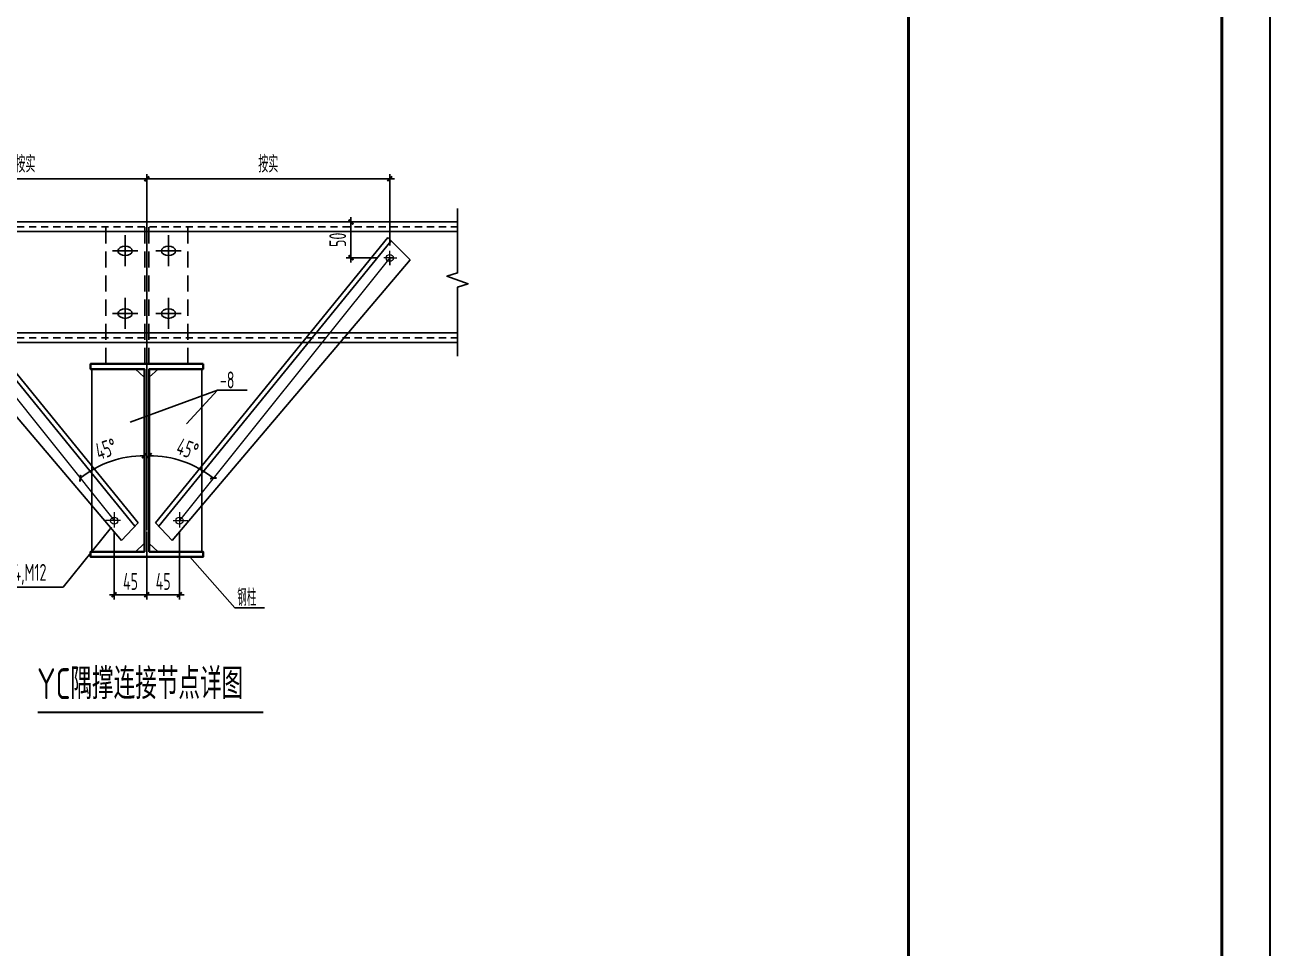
# Model space of a CAD drawing. Extents: x 447413 to 2975780, y -1432727 to 1301644.
# Drawn here: x 2393328 to 2432092, y -767111 to -738403 of the extents above; entities that cross this region are included whole.
import ezdxf
from ezdxf.enums import TextEntityAlignment as Align

# ---------------------------------------------------------------- set-up
doc = ezdxf.new("R2010")
doc.units = 0
doc.header["$LTSCALE"] = 1000
doc.header["$MEASUREMENT"] = 0
for name, pattern in [('HIDDEN', [7, 5, -2]), ('HIDDENX2', [0.75, 0.5, -0.25]), ('x', [5, 3, -2]), ('x1', [2.5, 1.5, -1])]:
    doc.linetypes.add(name, pattern=pattern)
for name, color, linetype in [('AXIS_DIM', 3, 'Continuous'), ('COLU_DE_NUM', 7, 'Continuous'), ('DIM', 3, 'Continuous'), ('PUB_TEXT', 7, 'Continuous'), ('THIN', 7, 'Continuous'), ('X', 2, 'x'), ('图框', 253, 'Continuous'), ('墙梁', 2, 'Continuous'), ('虚线', 1, 'HIDDEN'), ('螺栓', 15, 'Continuous'), ('轮廓线', 3, 'Continuous')]:
    doc.layers.add(name, color=color, linetype=linetype)
doc.layers.add('细实线', color=1, linetype='Continuous', lineweight=5)
doc.layers.add('钢柱', color=51, linetype='Continuous', lineweight=35)
doc.styles.add('TSSD_Dimension', font='sysz.shx', dxfattribs={"width": 0.7, "bigfont": 'syfs.shx'})
doc.styles.add('TSSD_Label', font='Tssdeng.shx', dxfattribs={"width": 0.7, "bigfont": 'hztxt.shx'})
doc.dimstyles.new('TSSD_10_150', dxfattribs={"dimtxt": 525, "dimasz": 150, "dimexe": 150, "dimexo": 375, "dimgap": 150, "dimtad": 1, "dimdec": 0, "dimlfac": 0.066667, "dimzin": 0, "dimdsep": 46, "dimtxsty": 'TSSD_Dimension', "dimblk": 'ARCHTICK', "dimblk1": 'ARCHTICK', "dimblk2": 'ARCHTICK', "dimcen": 0, "dimdle": 150, "dimclrt": 7, "dimadec": 0, "dimazin": 0, "dimtfac": 1, "dimtdec": 0, "dimtix": 1, "dimtmove": 2, "dimatfit": 3, "dimfxl": 0, "dimtolj": 1, "dimtzin": 0, "dimarcsym": 0})

# ---------------------------------------------------------------- blocks, each defined once
blk = doc.blocks.new('A$C6B0021A6')
at = {"layer": '图框', "color": 2, "const_width": 40, "elevation": -84000}
blk.add_lwpolyline([(20, 84120), (118920, 84120), (118920, 20), (20, 20)], close=True, dxfattribs=at)
at = {"layer": '图框', "color": 153, "const_width": 58, "elevation": -84000}
for points in [[(111420, 1020), (2520, 1020), (2520, 83120), (111420, 83120)], [(111420, 83120), (117920, 83120), (117920, 1020), (111420, 1020)]]:
    blk.add_lwpolyline(points, close=True, dxfattribs=at)
blk = doc.blocks.new('pppp')
at = {"layer": '螺栓', "lineweight": -3}
for p, q in [((0, -329), (0, 319)), ((263, 0), (-263, 0))]:
    blk.add_line(p, q, dxfattribs=at)
at = {"layer": '螺栓', "extrusion": (0, 0, -1)}
blk.add_ellipse((0, 0), major_axis=(-148, 0), ratio=0.666667, start_param=3.141593, end_param=9.424778, dxfattribs=at)
blk = doc.blocks.new('_ArchTick')
at = {"color": 0, "linetype": 'ByBlock', "const_width": 0.4}
blk.add_lwpolyline([(-0.5, -0.5), (0.5, 0.5)], dxfattribs=at)
blk = doc.blocks.new('*D103')
at = {"layer": 'Defpoints', "color": 0, "transparency": 16777216}
for p in [(2396105, -753816), (2397120, -753779), (2397120, -756123)]:
    blk.add_point(p, dxfattribs=at)
at = {"layer": 'DIM', "color": 0, "lineweight": -2, "transparency": 16777216}
for p, q in [((2396105, -754191), (2396105, -756273)), ((2397120, -754154), (2397120, -756273)), ((2395955, -756123), (2397270, -756123))]:
    blk.add_line(p, q, dxfattribs=at)
at = {"layer": 'DIM', "color": 0, "lineweight": -2, "transparency": 16777216, "xscale": 150, "yscale": 150, "zscale": 150, "rotation": 180}
blk.add_blockref('_ArchTick', (2396105, -756123), dxfattribs=at)
at = {"layer": 'DIM', "color": 0, "lineweight": -2, "transparency": 16777216, "xscale": 150, "yscale": 150, "zscale": 150}
blk.add_blockref('_ArchTick', (2397120, -756123), dxfattribs=at)
at = {"layer": 'DIM', "color": 7, "transparency": 16777216, "insert": (2396612, -755710), "char_height": 525, "attachment_point": 5, "style": 'TSSD_Dimension'}
blk.add_mtext('\\A1;45', dxfattribs=at)
blk = doc.blocks.new('*D105')
at = {"layer": 'Defpoints', "color": 0, "transparency": 16777216}
for p in [(2397120, -743190), (2389563, -745641), (2397120, -754505)]:
    blk.add_point(p, dxfattribs=at)
at = {"layer": 'DIM', "color": 0, "lineweight": -2, "transparency": 16777216}
for p, q in [((2389563, -745266), (2389563, -743040)), ((2397120, -754130), (2397120, -743040)), ((2389413, -743190), (2397270, -743190))]:
    blk.add_line(p, q, dxfattribs=at)
at = {"layer": 'DIM', "color": 0, "lineweight": -2, "transparency": 16777216, "xscale": 150, "yscale": 150, "zscale": 150, "rotation": 180}
blk.add_blockref('_ArchTick', (2389563, -743190), dxfattribs=at)
at = {"layer": 'DIM', "color": 0, "lineweight": -2, "transparency": 16777216, "xscale": 150, "yscale": 150, "zscale": 150}
blk.add_blockref('_ArchTick', (2397120, -743190), dxfattribs=at)
at = {"layer": 'DIM', "color": 7, "transparency": 16777216, "insert": (2393342, -742730), "char_height": 525, "attachment_point": 5, "style": 'TSSD_Dimension'}
blk.add_mtext('\\A1;按实', dxfattribs=at)
blk = doc.blocks.new('*D106')
at = {"layer": 'Defpoints', "color": 0, "transparency": 16777216}
for p in [(2389563, -745651), (2397045, -749105), (2396333, -751879), (2396105, -753816), (2397045, -754785)]:
    blk.add_point(p, dxfattribs=at)
at = {"layer": 'DIM', "color": 0, "lineweight": -2, "transparency": 16777216}
blk.add_arc((2397045, -754989), 3191, 90, 128.7006, dxfattribs=at)
at = {"layer": 'DIM', "color": 0, "lineweight": -2, "transparency": 16777216, "xscale": 150, "yscale": 150, "zscale": 150}
blk.add_blockref('_ArchTick', (2397045, -751798), dxfattribs=at)
at = {"layer": 'DIM', "color": 0, "lineweight": -2, "transparency": 16777216, "xscale": 150, "yscale": 150, "zscale": 150, "rotation": 218.7006011372283}
blk.add_blockref('_ArchTick', (2395050, -752499), dxfattribs=at)
at = {"layer": 'DIM', "color": 7, "transparency": 16777216, "insert": (2395851, -751590), "char_height": 525, "attachment_point": 5, "rotation": 19.3503, "style": 'TSSD_Dimension'}
blk.add_mtext('\\A1;45%%D', dxfattribs=at)
blk = doc.blocks.new('*D107')
at = {"layer": 'Defpoints', "color": 0, "transparency": 16777216}
for p in [(2397120, -753779), (2398136, -753816), (2397120, -756123)]:
    blk.add_point(p, dxfattribs=at)
at = {"layer": 'DIM', "color": 0, "lineweight": -2, "transparency": 16777216}
for p, q in [((2397120, -754154), (2397120, -756273)), ((2398136, -754191), (2398136, -756273)), ((2398286, -756123), (2396970, -756123))]:
    blk.add_line(p, q, dxfattribs=at)
at = {"layer": 'DIM', "color": 0, "lineweight": -2, "transparency": 16777216, "xscale": 150, "yscale": 150, "zscale": 150, "rotation": 180}
blk.add_blockref('_ArchTick', (2397120, -756123), dxfattribs=at)
at = {"layer": 'DIM', "color": 0, "lineweight": -2, "transparency": 16777216, "xscale": 150, "yscale": 150, "zscale": 150}
blk.add_blockref('_ArchTick', (2398136, -756123), dxfattribs=at)
at = {"layer": 'DIM', "color": 7, "transparency": 16777216, "insert": (2397628, -755710), "char_height": 525, "attachment_point": 5, "style": 'TSSD_Dimension'}
blk.add_mtext('\\A1;45', dxfattribs=at)
blk = doc.blocks.new('*D108')
at = {"layer": 'AXIS_DIM', "color": 0, "lineweight": -2, "transparency": 16777216}
for p, q in [((2404322, -744530), (2403321, -744530)), ((2403471, -745791), (2403471, -744380)), ((2404302, -745641), (2403321, -745641))]:
    blk.add_line(p, q, dxfattribs=at)
at = {"layer": 'Defpoints', "color": 0, "transparency": 16777216}
for p in [(2403471, -744530), (2404697, -744530), (2404677, -745641)]:
    blk.add_point(p, dxfattribs=at)
at = {"layer": 'AXIS_DIM', "color": 0, "lineweight": -2, "transparency": 16777216, "xscale": 150, "yscale": 150, "zscale": 150}
for p, rotation in [((2403471, -744530), 90), ((2403471, -745641), 270)]:
    blk.add_blockref('_ArchTick', p, dxfattribs=dict(at, rotation=rotation))
at = {"layer": 'AXIS_DIM', "color": 7, "transparency": 16777216, "insert": (2403058, -745085), "char_height": 525, "attachment_point": 5, "rotation": 90, "style": 'TSSD_Dimension'}
blk.add_mtext('\\A1;50', dxfattribs=at)
blk = doc.blocks.new('*D109')
at = {"layer": 'Defpoints', "color": 0, "transparency": 16777216}
for p in [(2397120, -743190), (2404677, -745641), (2397120, -754505)]:
    blk.add_point(p, dxfattribs=at)
at = {"layer": 'DIM', "color": 0, "lineweight": -2, "transparency": 16777216}
for p, q in [((2397120, -754130), (2397120, -743040)), ((2404677, -745266), (2404677, -743040)), ((2404827, -743190), (2396970, -743190))]:
    blk.add_line(p, q, dxfattribs=at)
at = {"layer": 'DIM', "color": 0, "lineweight": -2, "transparency": 16777216, "xscale": 150, "yscale": 150, "zscale": 150, "rotation": 180}
blk.add_blockref('_ArchTick', (2397120, -743190), dxfattribs=at)
at = {"layer": 'DIM', "color": 0, "lineweight": -2, "transparency": 16777216, "xscale": 150, "yscale": 150, "zscale": 150}
blk.add_blockref('_ArchTick', (2404677, -743190), dxfattribs=at)
at = {"layer": 'DIM', "color": 7, "transparency": 16777216, "insert": (2400899, -742730), "char_height": 525, "attachment_point": 5, "style": 'TSSD_Dimension'}
blk.add_mtext('\\A1;按实', dxfattribs=at)
blk = doc.blocks.new('*D110')
at = {"layer": 'Defpoints', "color": 0, "transparency": 16777216}
for p in [(2404677, -745651), (2397195, -749105), (2398584, -752117), (2398136, -753816), (2397195, -754785)]:
    blk.add_point(p, dxfattribs=at)
at = {"layer": 'DIM', "color": 0, "lineweight": -2, "transparency": 16777216}
blk.add_arc((2397195, -754989), 3191, 51.2994, 90, dxfattribs=at)
at = {"layer": 'DIM', "color": 0, "lineweight": -2, "transparency": 16777216, "xscale": 150, "yscale": 150, "zscale": 150}
for p, rotation in [((2397195, -751798), 180.0000000000004), ((2399190, -752499), 321.2993988627766)]:
    blk.add_blockref('_ArchTick', p, dxfattribs=dict(at, rotation=rotation))
at = {"layer": 'DIM', "color": 7, "transparency": 16777216, "insert": (2398389, -751590), "char_height": 525, "attachment_point": 5, "rotation": 340.6497, "style": 'TSSD_Dimension'}
blk.add_mtext('\\A1;45%%D', dxfattribs=at)

msp = doc.modelspace()

# ---------------------------------------------------------------- linework, layer by layer
for p, q in [((2396847.8, -753882.5, 126000), (2389618.1, -745010.3, 126000)), ((2397392.4, -753882.5, 126000), (2404622.1, -745010.3, 126000)), ((2404622.1, -745010.3, 126000), (2405316.1, -745707.6, 126000)), ((2396746.4, -753990.1, 126000), (2389518.4, -745119.8, 126000)), ((2397493.8, -753990.1, 126000), (2404721.8, -745119.8, 126000)), ((2388924.1, -745707.6, 126000), (2396329.2, -754432.6, 126000)), ((2405316.1, -745707.6, 126000), (2397910.9, -754432.6, 126000)), ((2397042.4, -749356.5, 126000), (2396765.6, -749105.8, 126000)), ((2397197.8, -749356.5, 126000), (2397474.6, -749105.8, 126000)), ((2396847.8, -753882.5, 126000), (2396329.2, -754432.6, 126000)), ((2397392.4, -753882.5, 126000), (2397910.9, -754432.6, 126000)), ((2397042.4, -754534.4, 126000), (2396765.6, -754785.1, 126000)), ((2397197.8, -754534.4, 126000), (2397474.6, -754785.1, 126000))]:
    msp.add_line(p, q)
at = {"layer": 'AXIS_DIM'}
for p, q in [((2394520.9, -755886.3, 126000), (2396020.6, -754023.9, 126000)), ((2392388.5, -755886.3, 126000), (2394520.9, -755886.3, 126000))]:
    msp.add_line(p, q, dxfattribs=at)
at = {"layer": 'COLU_DE_NUM', "const_width": 62.5, "elevation": 126000}
msp.add_lwpolyline([(2393725.5, -759775.1), (2400739.3, -759775.1)], dxfattribs=at)
at = {"layer": 'DIM'}
for p, q in [((2399315.5, -749764.8, 126000), (2396598.3, -750753.7, 126000)), ((2399315.5, -749764.8, 126000), (2398354.8, -750806.4, 126000)), ((2400238.7, -749764.8, 126000), (2399315.5, -749764.8, 126000)), ((2399858.3, -756529.3, 126000), (2398462.4, -754945.4, 126000)), ((2400781.5, -756529.3, 126000), (2399858.3, -756529.3, 126000))]:
    msp.add_line(p, q, dxfattribs=at)
at = {"layer": 'THIN', "elevation": 126000}
msp.add_lwpolyline([(2406785.1, -748699.5), (2406785.1, -746554), (2407115.1, -746449), (2406455.1, -746219.3), (2406785.1, -746114.3), (2406785.1, -744109.5)], dxfattribs=at)
at = {"layer": 'X', "color": 8, "linetype": 'x1', "ltscale": 0.15}
for p, q in [((2387455, -744679.5, 126000), (2406785.1, -744680.7, 126000)), ((2387455, -748129.5, 126000), (2406785.1, -748131, 126000))]:
    msp.add_line(p, q, dxfattribs=at)
at = {"layer": '墙梁', "ltscale": 0.2}
for p, q in [((2387455, -744529.5, 126000), (2406785.1, -744530.7, 126000)), ((2387455, -744829.5, 126000), (2406785.1, -744830.7, 126000)), ((2387455, -747979.5, 126000), (2406785.1, -747981, 126000)), ((2387455, -748279.5, 126000), (2406785.1, -748281, 126000))]:
    msp.add_line(p, q, dxfattribs=at)
at = {"layer": '细实线'}
for p, q in [((2389563, -745650.5, 126000), (2396104.7, -753815.7, 126000)), ((2404677.2, -745650.5, 126000), (2398135.5, -753815.7, 126000)), ((2404774.2, -745650.5, 126000), (2404494.2, -745650.5, 126000)), ((2404677.2, -745650.5, 126000), (2404511.6, -745650.5, 126000)), ((2404677.2, -745650.5, 126000), (2404677.2, -745429.8, 126000)), ((2404677.2, -745689.1, 126000), (2404677.2, -745611.9, 126000)), ((2404677.2, -745874.2, 126000), (2404677.2, -745640.9, 126000)), ((2404677.2, -745650.5, 126000), (2404677.2, -745727.8, 126000)), ((2404677.2, -745650.5, 126000), (2404677.2, -745871.2, 126000)), ((2404677.2, -745650.5, 126000), (2404754.4, -745650.5, 126000)), ((2404677.2, -745650.5, 126000), (2404897.9, -745650.5, 126000)), ((2396105.9, -753559.5, 126000), (2396103.6, -754030.6, 126000)), ((2398134.2, -753559.5, 126000), (2398136.6, -754030.6, 126000)), ((2396302.2, -753818.7, 126000), (2395839.5, -753818.7, 126000)), ((2397938, -753818.7, 126000), (2398400.6, -753818.7, 126000))]:
    msp.add_line(p, q, dxfattribs=at)
for centre in [(2404677.2, -745650.5, 126000), (2396104.5, -753818.6, 126000), (2398135.7, -753818.6, 126000)]:
    msp.add_circle(centre, 110.4, dxfattribs=at)
at = {"layer": '虚线', "linetype": 'HIDDENX2'}
for p, q in [((2395845.1, -748945.4, 126000), (2395845.1, -744529.5, 126000)), ((2395845.1, -744529.5, 126000), (2398395.1, -744529.5, 126000)), ((2397060.1, -748945.4, 126000), (2397060.1, -744529.5, 126000)), ((2397180.1, -748945.4, 126000), (2397180.1, -744529.5, 126000)), ((2398395.1, -748945.4, 126000), (2398395.1, -744529.5, 126000))]:
    msp.add_line(p, q, dxfattribs=at)
at = {"layer": '轮廓线', "ltscale": 0.25}
for p, q in [((2395410.5, -749105.4, 126000), (2395410.5, -754785.4, 126000)), ((2398829.6, -749105.4, 126000), (2398829.6, -754785.4, 126000))]:
    msp.add_line(p, q, dxfattribs=at)
at = {"layer": '钢柱', "elevation": 126000}
msp.add_lwpolyline([(2398870.1, -748945.4), (2398870.1, -749105.4), (2397195.1, -749105.4), (2397195.1, -754785.4), (2398870.1, -754785.4), (2398870.1, -754945.4), (2395370.1, -754945.4), (2395370.1, -754785.4), (2397045.1, -754785.4), (2397045.1, -749105.4), (2395370.1, -749105.4), (2395370.1, -748945.4)], close=True, dxfattribs=at)

# ---------------------------------------------------------------- block references
at = {"xscale": 1.5, "yscale": 1.5, "zscale": 1.5}
msp.add_blockref('A$C6B0021A6', (2253682, -835904.4, 252000), dxfattribs=at)
at = {"layer": 'X', "color": 8, "linetype": 'x1', "ltscale": 0.15, "xscale": -1.5, "yscale": 1.5, "zscale": 1.5, "rotation": 180}
msp.add_blockref('pppp', (2397795.1, -745429.5, 126000), dxfattribs=at)
at = {"layer": '墙梁', "xscale": -1.5, "yscale": 1.5, "zscale": 1.5, "rotation": 180}
for p in [(2396445.1, -745429.5, 126000), (2396445.1, -747379.5, 126000), (2397795.1, -747379.5, 126000)]:
    msp.add_blockref('pppp', p, dxfattribs=at)

# ---------------------------------------------------------------- texts
at = {"layer": 'COLU_DE_NUM', "style": 'TSSD_Label', "width": 0.7}
msp.add_text('YC隅撑连接节点详图', height=960, dxfattribs=at).set_placement((2396912.9, -758837.6, 126000), align=Align.MIDDLE)
at = {"layer": 'PUB_TEXT', "style": 'TSSD_Dimension', "width": 0.705882}
for s, p in [('-8', (2399392.1, -749705.4, 126000)), ('%%C14,M12', (2392539.7, -755687.8, 126000)), ('钢柱', (2399934.8, -756469.9, 126000))]:
    msp.add_text(s, height=525, dxfattribs=at).set_placement(p)

# ---------------------------------------------------------------- dimensions: what is measured, and where the dimension line sits
at = {"layer": 'AXIS_DIM'}
dim = msp.add_linear_dim(base=(2403470.9, -744529.6, 126000), p1=(2404677.2, -745640.9, 126000), p2=(2404696.5, -744529.6, 126000), angle=90, text='50', dimstyle='TSSD_10_150', dxfattribs=at)
dim.commit()
dim.dimension.update_dxf_attribs({"geometry": '*D108', "text_midpoint": (2403058.4, -745085.3, 126000)})
at = {"layer": 'DIM'}
for base, p1, p2, text, picture, middle in [((2397120.1, -743189.6, 126000), (2389563, -745640.9, 126000), (2397120.1, -754504.5, 126000), '按实', '*D105', (2393341.5, -742729.6, 126000)), ((2397120.1, -756122.5, 126000), (2396104.7, -753815.7, 126000), (2397120.1, -753779.4, 126000), '45', '*D103', (2396612.4, -755710, 126000))]:
    dim = msp.add_linear_dim(base=base, p1=p1, p2=p2, text=text, dimstyle='TSSD_10_150', dxfattribs=at)
    dim.commit()
    dim.dimension.update_dxf_attribs({"geometry": picture, "text_midpoint": middle})
for base, p1, p2, text, picture, middle in [((2397120.1, -743189.6, 126000), (2404677.2, -745640.9, 126000), (2397120.1, -754504.5, 126000), '按实', '*D109', (2400898.6, -742729.6, 126000)), ((2397120.1, -756122.5, 126000), (2398135.5, -753815.7, 126000), (2397120.1, -753779.4, 126000), '45', '*D107', (2397627.8, -755710, 126000))]:
    dim = msp.add_linear_dim(base=base, p1=p1, p2=p2, angle=180, text=text, dimstyle='TSSD_10_150', dxfattribs=at)
    dim.commit()
    dim.dimension.update_dxf_attribs({"geometry": picture, "text_midpoint": middle})
for base, line1, line2, picture, middle in [((2396332.7, -751879), ((2397045.1, -754785.4, 126000), (2397045.1, -749105.4, 126000)), ((2389563, -745650.5, 126000), (2396104.7, -753815.7, 126000)), '*D106', (2395851.1, -751589.5, 126000)), ((2398583.9, -752116.6), ((2397195.1, -754785.4, 126000), (2397195.1, -749105.4, 126000)), ((2404677.2, -745650.5, 126000), (2398135.5, -753815.7, 126000)), '*D110', (2398389.1, -751589.5, 126000))]:
    dim = msp.add_angular_dim_2l(base=base, line1=line1, line2=line2, text='45%%D', dimstyle='TSSD_10_150', dxfattribs=at)
    dim.commit()
    dim.dimension.update_dxf_attribs({"geometry": picture, "text_midpoint": middle})

doc.saveas('drawing.dxf')
